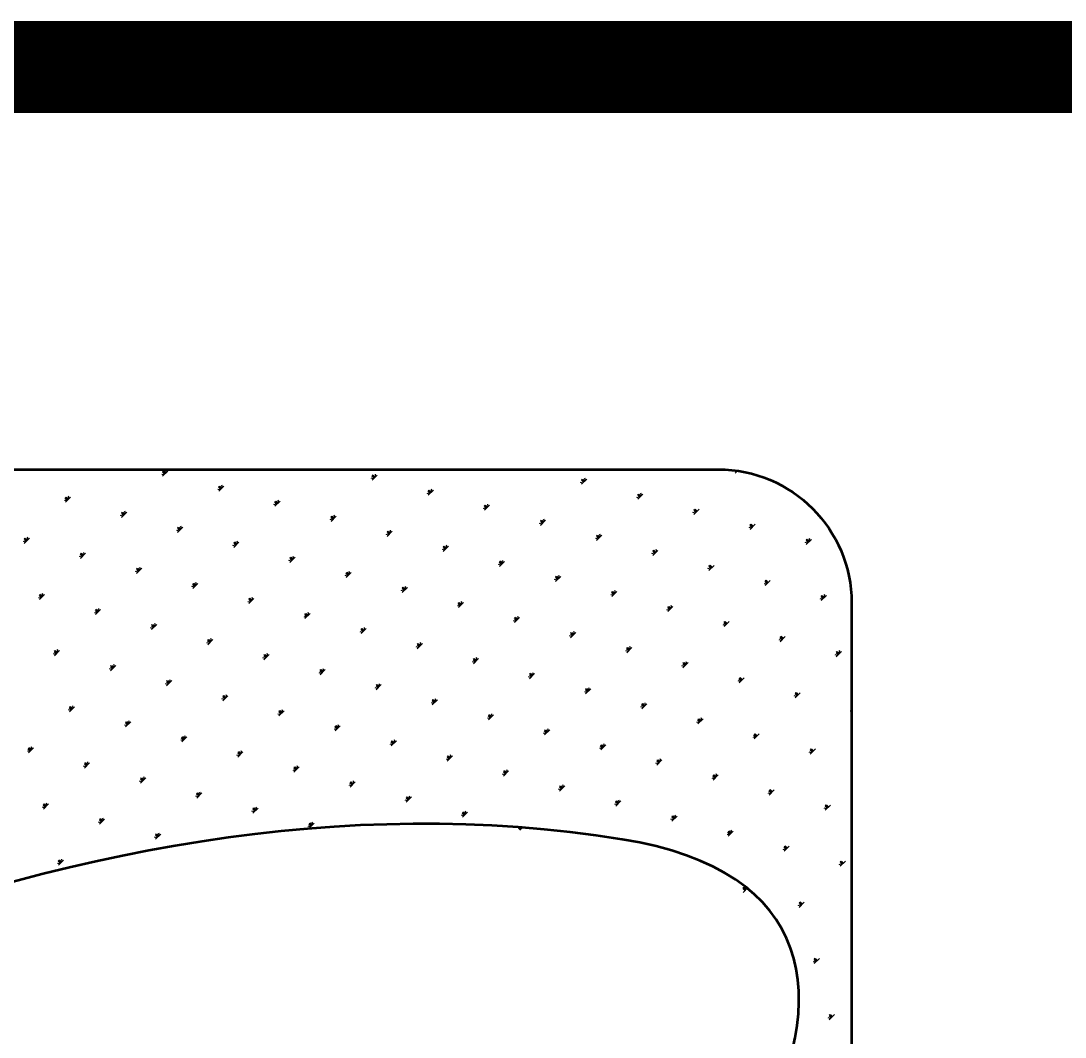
# Model space of a CAD drawing. Extents: x 54907 to 703237, y -798661 to -546661.
# Drawn here: x 483638 to 485336, y -612738 to -611086 of the extents above; entities that cross this region are included whole.
import ezdxf

# ---------------------------------------------------------------- set-up
doc = ezdxf.new("R2010")
doc.units = 0
doc.header["$LTSCALE"] = 1000
doc.header["$MEASUREMENT"] = 0
doc.layers.add('PUB_TITLE', color=4, linetype='Continuous')

msp = doc.modelspace()

# ---------------------------------------------------------------- linework, layer by layer
at = {"layer": 'PUB_TITLE', "color": 4}
for p, q in [((483870.5, -611824.5), (483866.9, -611823.5)), ((483871.6, -611823.4), (483868.3, -611820.1)), ((483872.6, -611822.4), (483868.5, -611818.2)), ((483868.5, -611826.6), (483876.8, -611818.2)), ((483873.7, -611821.3), (483870.3, -611818)), ((483874.7, -611820.3), (483873.7, -611816.6)), ((484211.2, -611831), (484207.6, -611830)), ((484212.3, -611830), (484208.9, -611826.6)), ((484213.3, -611828.9), (484209.1, -611824.8)), ((484209.1, -611833.1), (484217.5, -611824.8)), ((484214.3, -611827.9), (484211, -611824.6)), ((484215.4, -611826.9), (484214.4, -611823.2)), ((484554, -611835.5), (484549.8, -611831.3)), ((484549.8, -611839.7), (484558.1, -611831.3)), ((484555, -611834.4), (484551.7, -611831.1)), ((484556, -611833.4), (484555.1, -611829.8)), ((484799.2, -611821.8), (484803.2, -611817.7)), ((484802.3, -611818.6), (484801.1, -611817.4)), ((483961.8, -611848.9), (483958.2, -611848)), ((483962.9, -611847.9), (483959.5, -611844.5)), ((483963.9, -611846.8), (483959.7, -611842.7)), ((483959.7, -611851), (483968.1, -611842.7)), ((483965, -611845.8), (483961.6, -611842.5)), ((483966, -611844.8), (483965, -611841.1)), ((484306.7, -611851.3), (484305.7, -611847.7)), ((484551.9, -611837.6), (484548.2, -611836.6)), ((484552.9, -611836.5), (484549.6, -611833.2)), ((483713.5, -611865.8), (483710.1, -611862.5)), ((483714.5, -611864.7), (483710.4, -611860.6)), ((483710.4, -611868.9), (483718.7, -611860.6)), ((483715.6, -611863.7), (483712.2, -611860.4)), ((483716.6, -611862.7), (483715.6, -611859)), ((484057.3, -611869.2), (484056.3, -611865.6)), ((484302.5, -611855.5), (484298.8, -611854.5)), ((484303.5, -611854.4), (484300.2, -611851.1)), ((484304.6, -611853.4), (484300.4, -611849.2)), ((484300.4, -611857.6), (484308.8, -611849.2)), ((484305.6, -611852.4), (484302.3, -611849)), ((484643.2, -611862), (484639.5, -611861.1)), ((484644.2, -611861), (484640.9, -611857.7)), ((484645.2, -611860), (484641.1, -611855.8)), ((484641.1, -611864.1), (484649.4, -611855.8)), ((484646.3, -611858.9), (484642.9, -611855.6)), ((484647.3, -611857.9), (484646.3, -611854.2)), ((483712.4, -611866.8), (483708.8, -611865.9)), ((484053.1, -611873.4), (484049.5, -611872.4)), ((484054.2, -611872.3), (484050.8, -611869)), ((484055.2, -611871.3), (484051, -611867.1)), ((484051, -611875.5), (484059.4, -611867.1)), ((484056.2, -611870.3), (484052.9, -611866.9)), ((484393.8, -611879.9), (484390.1, -611879)), ((484394.8, -611878.9), (484391.5, -611875.6)), ((484395.9, -611877.9), (484391.7, -611873.7)), ((484391.7, -611882), (484400, -611873.7)), ((484396.9, -611876.8), (484393.6, -611873.5)), ((484397.9, -611875.8), (484397, -611872.1)), ((484735.5, -611885.5), (484732.1, -611882.1)), ((484736.5, -611884.4), (484732.3, -611880.2)), ((484732.3, -611888.6), (484740.7, -611880.2)), ((484737.6, -611883.4), (484734.2, -611880)), ((483803.7, -611891.3), (483800.1, -611890.3)), ((483804.8, -611890.3), (483801.4, -611886.9)), ((483805.8, -611889.2), (483801.6, -611885)), ((483801.6, -611893.4), (483810, -611885)), ((483806.9, -611888.2), (483803.5, -611884.8)), ((483807.9, -611887.1), (483806.9, -611883.5)), ((484144.4, -611897.8), (484140.7, -611896.9)), ((484145.4, -611896.8), (484142.1, -611893.5)), ((484146.5, -611895.8), (484142.3, -611891.6)), ((484142.3, -611899.9), (484150.7, -611891.6)), ((484147.5, -611894.7), (484144.2, -611891.4)), ((484148.6, -611893.7), (484147.6, -611890)), ((484487.1, -611902.3), (484483, -611898.1)), ((484483, -611906.5), (484491.3, -611898.1)), ((484488.2, -611901.3), (484484.8, -611897.9)), ((484489.2, -611900.2), (484488.2, -611896.6)), ((484734.4, -611886.5), (484730.8, -611885.5)), ((483895, -611915.8), (483891.4, -611914.8)), ((483896, -611914.7), (483892.7, -611911.4)), ((483897.1, -611913.7), (483892.9, -611909.5)), ((483892.9, -611917.8), (483901.3, -611909.5)), ((483898.1, -611912.6), (483894.8, -611909.3)), ((483899.2, -611911.6), (483898.2, -611907.9)), ((484237.8, -611920.2), (484233.6, -611916)), ((484233.6, -611924.4), (484241.9, -611916)), ((484238.8, -611919.2), (484235.5, -611915.8)), ((484239.8, -611918.1), (484238.9, -611914.5)), ((484485, -611904.4), (484481.4, -611903.4)), ((484486.1, -611903.4), (484482.8, -611900)), ((484825.7, -611911), (484822.1, -611910)), ((484826.8, -611909.9), (484823.4, -611906.6)), ((484827.8, -611908.9), (484823.6, -611904.7)), ((484823.6, -611913), (484832, -611904.7)), ((484828.8, -611907.8), (484825.5, -611904.5)), ((483645.6, -611933.7), (483642, -611932.7)), ((483646.7, -611932.6), (483643.3, -611929.3)), ((483647.7, -611931.6), (483643.5, -611927.4)), ((483643.5, -611935.7), (483651.9, -611927.4)), ((483648.8, -611930.5), (483645.4, -611927.2)), ((483649.8, -611929.5), (483648.8, -611925.8)), ((483990.5, -611936), (483989.5, -611932.4)), ((484235.7, -611922.3), (484232, -611921.3)), ((484236.7, -611921.3), (484233.4, -611917.9)), ((484576.3, -611928.9), (484572.7, -611927.9)), ((484577.4, -611927.8), (484574, -611924.5)), ((484578.4, -611926.8), (484574.2, -611922.6)), ((484574.2, -611930.9), (484582.6, -611922.6)), ((484579.5, -611925.7), (484576.1, -611922.4)), ((484580.5, -611924.7), (484579.5, -611921)), ((484918, -611934.4), (484914.7, -611931)), ((484919.1, -611933.3), (484914.9, -611929.2)), ((484914.9, -611937.5), (484923.3, -611929.2)), ((484920.1, -611932.3), (484916.8, -611928.9)), ((484921.2, -611931.2), (484920.2, -611927.6)), ((483741.1, -611953.9), (483740.1, -611950.3)), ((483986.3, -611940.2), (483982.6, -611939.2)), ((483987.3, -611939.2), (483984, -611935.8)), ((483988.4, -611938.1), (483984.2, -611933.9)), ((483984.2, -611942.3), (483992.6, -611933.9)), ((483989.4, -611937.1), (483986.1, -611933.7)), ((484326.9, -611946.8), (484323.3, -611945.8)), ((484328, -611945.7), (484324.7, -611942.4)), ((484329, -611944.7), (484324.9, -611940.5)), ((484324.9, -611948.9), (484333.2, -611940.5)), ((484330.1, -611943.6), (484326.7, -611940.3)), ((484331.1, -611942.6), (484330.1, -611938.9)), ((484668.7, -611952.3), (484665.3, -611948.9)), ((484669.7, -611951.2), (484665.5, -611947.1)), ((484665.5, -611955.4), (484673.9, -611947.1)), ((484670.7, -611950.2), (484667.4, -611946.8)), ((484671.8, -611949.1), (484670.8, -611945.5)), ((484917, -611935.4), (484913.3, -611934.4)), ((483736.9, -611958.1), (483733.3, -611957.1)), ((483737.9, -611957.1), (483734.6, -611953.7)), ((483739, -611956), (483734.8, -611951.9)), ((483734.8, -611960.2), (483743.2, -611951.9)), ((483740, -611955), (483736.7, -611951.6)), ((484077.6, -611964.7), (484073.9, -611963.7)), ((484078.6, -611963.6), (484075.3, -611960.3)), ((484079.7, -611962.6), (484075.5, -611958.4)), ((484075.5, -611966.8), (484083.8, -611958.4)), ((484080.7, -611961.5), (484077.4, -611958.2)), ((484081.7, -611960.5), (484080.8, -611956.8)), ((484419.3, -611970.2), (484415.9, -611966.8)), ((484420.3, -611969.1), (484416.1, -611965)), ((484416.1, -611973.3), (484424.5, -611965)), ((484421.4, -611968.1), (484418, -611964.8)), ((484422.4, -611967), (484421.4, -611963.4)), ((484667.6, -611953.3), (484664, -611952.3)), ((483828.2, -611982.6), (483824.5, -611981.6)), ((483829.2, -611981.5), (483825.9, -611978.2)), ((483830.3, -611980.5), (483826.1, -611976.3)), ((483826.1, -611984.7), (483834.4, -611976.3)), ((483831.3, -611979.4), (483828, -611976.1)), ((483832.4, -611978.4), (483831.4, -611974.7)), ((484170.9, -611987), (484166.8, -611982.9)), ((484166.8, -611991.2), (484175.1, -611982.9)), ((484172, -611986), (484168.6, -611982.7)), ((484173, -611985), (484172, -611981.3)), ((484418.2, -611971.2), (484414.6, -611970.2)), ((484758.9, -611977.8), (484755.2, -611976.8)), ((484759.9, -611976.7), (484756.6, -611973.4)), ((484761, -611975.7), (484756.8, -611971.5)), ((484756.8, -611979.9), (484765.2, -611971.5)), ((484762, -611974.6), (484758.7, -611971.3)), ((483921.6, -612004.9), (483917.4, -612000.8)), ((483917.4, -612009.1), (483925.7, -612000.8)), ((483922.6, -612003.9), (483919.3, -612000.6)), ((483923.6, -612002.9), (483922.7, -611999.2)), ((484168.8, -611989.1), (484165.2, -611988.2)), ((484169.9, -611988.1), (484166.5, -611984.7)), ((484509.5, -611995.7), (484505.9, -611994.7)), ((484510.6, -611994.6), (484507.2, -611991.3)), ((484511.6, -611993.6), (484507.4, -611989.4)), ((484507.4, -611997.8), (484515.8, -611989.4)), ((484512.6, -611992.6), (484509.3, -611989.2)), ((484513.7, -611991.5), (484512.7, -611987.9)), ((484850.2, -612002.2), (484846.5, -612001.3)), ((484851.2, -612001.2), (484847.9, -611997.9)), ((484852.3, -612000.1), (484848.1, -611996)), ((484848.1, -612004.3), (484856.4, -611996)), ((484853.3, -611999.1), (484850, -611995.8)), ((483674.3, -612020.8), (483673.3, -612017.1)), ((483919.5, -612007), (483915.8, -612006.1)), ((483920.5, -612006), (483917.2, -612002.6)), ((484260.1, -612013.6), (484256.5, -612012.6)), ((484261.2, -612012.5), (484257.8, -612009.2)), ((484262.2, -612011.5), (484258, -612007.3)), ((484258, -612015.7), (484266.4, -612007.3)), ((484263.3, -612010.5), (484259.9, -612007.1)), ((484264.3, -612009.4), (484263.3, -612005.8)), ((484601.8, -612019.1), (484598.5, -612015.8)), ((484602.9, -612018.1), (484598.7, -612013.9)), ((484598.7, -612022.2), (484607.1, -612013.9)), ((484603.9, -612017), (484600.6, -612013.7)), ((484605, -612016), (484604, -612012.3)), ((483670.1, -612024.9), (483666.4, -612024)), ((483671.1, -612023.9), (483667.8, -612020.6)), ((483672.2, -612022.9), (483668, -612018.7)), ((483668, -612027), (483676.3, -612018.7)), ((483673.2, -612021.8), (483669.9, -612018.5)), ((484010.7, -612031.5), (484007.1, -612030.5)), ((484011.8, -612030.4), (484008.4, -612027.1)), ((484012.8, -612029.4), (484008.7, -612025.2)), ((484008.7, -612033.6), (484017, -612025.2)), ((484013.9, -612028.4), (484010.5, -612025)), ((484014.9, -612027.3), (484013.9, -612023.7)), ((484352.4, -612037), (484349.1, -612033.7)), ((484353.5, -612036), (484349.3, -612031.8)), ((484349.3, -612040.1), (484357.7, -612031.8)), ((484354.5, -612034.9), (484351.2, -612031.6)), ((484355.6, -612033.9), (484354.6, -612030.2)), ((484600.8, -612020.1), (484597.1, -612019.2)), ((484941.4, -612026.7), (484937.8, -612025.7)), ((484942.5, -612025.7), (484939.2, -612022.3)), ((484943.5, -612024.6), (484939.4, -612020.4)), ((484939.4, -612028.8), (484947.7, -612020.4)), ((484944.6, -612023.6), (484941.2, -612020.2)), ((484945.6, -612022.5), (484944.6, -612018.9)), ((483761.4, -612049.4), (483757.7, -612048.4)), ((483762.4, -612048.4), (483759.1, -612045)), ((483763.5, -612047.3), (483759.3, -612043.1)), ((483759.3, -612051.5), (483767.6, -612043.1)), ((483764.5, -612046.3), (483761.2, -612042.9)), ((483765.5, -612045.2), (483764.6, -612041.6)), ((484103.1, -612054.9), (484099.7, -612051.6)), ((484104.1, -612053.9), (484099.9, -612049.7)), ((484099.9, -612058), (484108.3, -612049.7)), ((484105.2, -612052.8), (484101.8, -612049.5)), ((484106.2, -612051.8), (484105.2, -612048.1)), ((484351.4, -612038), (484347.8, -612037.1)), ((484692.1, -612044.6), (484688.4, -612043.6)), ((484693.1, -612043.6), (484689.8, -612040.2)), ((484694.2, -612042.5), (484690, -612038.3)), ((484690, -612046.7), (484698.3, -612038.3)), ((484695.2, -612041.5), (484691.9, -612038.1)), ((484696.2, -612040.4), (484695.3, -612036.8)), ((483854.7, -612071.8), (483850.6, -612067.6)), ((483850.6, -612075.9), (483858.9, -612067.6)), ((483855.8, -612070.7), (483852.4, -612067.4)), ((483856.8, -612069.7), (483855.8, -612066)), ((484102, -612056), (484098.4, -612055)), ((484442.7, -612062.5), (484439, -612061.5)), ((484443.7, -612061.5), (484440.4, -612058.1)), ((484444.8, -612060.4), (484440.6, -612056.2)), ((484440.6, -612064.6), (484449, -612056.2)), ((484445.8, -612059.4), (484442.5, -612056)), ((484446.9, -612058.3), (484445.9, -612054.7)), ((484783.3, -612069.1), (484779.7, -612068.1)), ((484784.4, -612068), (484781.1, -612064.7)), ((484785.4, -612067), (484781.3, -612062.8)), ((484781.3, -612071.1), (484789.6, -612062.8)), ((484786.5, -612065.9), (484783.1, -612062.6)), ((483852.6, -612073.9), (483849, -612072.9)), ((483853.7, -612072.8), (483850.3, -612069.5)), ((484193.3, -612080.4), (484189.7, -612079.4)), ((484194.3, -612079.4), (484191, -612076)), ((484195.4, -612078.3), (484191.2, -612074.1)), ((484191.2, -612082.5), (484199.6, -612074.1)), ((484196.4, -612077.3), (484193.1, -612073.9)), ((484197.5, -612076.2), (484196.5, -612072.6)), ((484534, -612087), (484530.3, -612086)), ((484535, -612085.9), (484531.7, -612082.6)), ((484536.1, -612084.9), (484531.9, -612080.7)), ((484531.9, -612089.1), (484540.2, -612080.7)), ((484537.1, -612083.8), (484533.8, -612080.5)), ((484538.1, -612082.8), (484537.2, -612079.1)), ((483943.9, -612098.3), (483940.3, -612097.3)), ((483945, -612097.3), (483941.6, -612093.9)), ((483946, -612096.2), (483941.8, -612092)), ((483941.8, -612100.4), (483950.2, -612092)), ((483947.1, -612095.2), (483943.7, -612091.8)), ((483948.1, -612094.1), (483947.1, -612090.5)), ((484285.6, -612103.8), (484282.3, -612100.5)), ((484286.7, -612102.8), (484282.5, -612098.6)), ((484282.5, -612107), (484290.8, -612098.6)), ((484287.7, -612101.7), (484284.4, -612098.4)), ((484288.8, -612100.7), (484287.8, -612097)), ((484874.6, -612093.5), (484871, -612092.5)), ((484875.7, -612092.5), (484872.3, -612089.1)), ((484876.7, -612091.4), (484872.5, -612087.3)), ((484872.5, -612095.6), (484880.9, -612087.3)), ((484877.8, -612090.4), (484874.4, -612087)), ((483694.5, -612116.2), (483690.9, -612115.2)), ((483695.6, -612115.2), (483692.2, -612111.8)), ((483696.6, -612114.1), (483692.5, -612110)), ((483692.5, -612118.3), (483700.8, -612110)), ((483697.7, -612113.1), (483694.3, -612109.7)), ((483698.7, -612112), (483697.7, -612108.4)), ((484036.2, -612121.7), (484032.9, -612118.4)), ((484037.3, -612120.7), (484033.1, -612116.5)), ((484033.1, -612124.9), (484041.5, -612116.5)), ((484038.3, -612119.6), (484035, -612116.3)), ((484039.4, -612118.6), (484038.4, -612114.9)), ((484284.6, -612104.9), (484280.9, -612103.9)), ((484625.2, -612111.4), (484621.6, -612110.4)), ((484626.3, -612110.4), (484622.9, -612107)), ((484627.3, -612109.3), (484623.2, -612105.2)), ((484623.2, -612113.5), (484631.5, -612105.2)), ((484628.4, -612108.3), (484625, -612104.9)), ((484629.4, -612107.2), (484628.4, -612103.6)), ((484965.9, -612118), (484962.3, -612117)), ((484967, -612116.9), (484963.6, -612113.6)), ((484968, -612115.9), (484963.8, -612111.7)), ((484963.8, -612120.1), (484972.2, -612111.7)), ((484969, -612114.8), (484965.7, -612111.5)), ((484970.1, -612113.8), (484969.1, -612110.1)), ((483786.9, -612139.6), (483783.5, -612136.3)), ((483787.9, -612138.6), (483783.7, -612134.4)), ((483783.7, -612142.8), (483792.1, -612134.4)), ((483789, -612137.5), (483785.6, -612134.2)), ((483790, -612136.5), (483789, -612132.8)), ((484035.2, -612122.8), (484031.6, -612121.8)), ((484375.9, -612129.3), (484372.2, -612128.3)), ((484376.9, -612128.3), (484373.6, -612124.9)), ((484378, -612127.2), (484373.8, -612123.1)), ((484373.8, -612131.4), (484382.1, -612123.1)), ((484379, -612126.2), (484375.7, -612122.9)), ((484380, -612125.1), (484379.1, -612121.5)), ((484716.5, -612135.9), (484712.9, -612134.9)), ((484717.6, -612134.8), (484714.2, -612131.5)), ((484718.6, -612133.8), (484714.4, -612129.6)), ((484714.4, -612138), (484722.8, -612129.6)), ((484719.7, -612132.7), (484716.3, -612129.4)), ((484720.7, -612131.7), (484719.7, -612128.1)), ((483785.8, -612140.7), (483782.2, -612139.7)), ((484126.5, -612147.2), (484122.8, -612146.3)), ((484127.5, -612146.2), (484124.2, -612142.8)), ((484128.6, -612145.1), (484124.4, -612141)), ((484124.4, -612149.3), (484132.7, -612141)), ((484129.6, -612144.1), (484126.3, -612140.8)), ((484130.7, -612143.1), (484129.7, -612139.4)), ((484467.1, -612153.8), (484463.5, -612152.8)), ((484468.2, -612152.7), (484464.8, -612149.4)), ((484469.2, -612151.7), (484465.1, -612147.5)), ((484465.1, -612155.9), (484473.4, -612147.5)), ((484470.3, -612150.7), (484466.9, -612147.3)), ((484471.3, -612149.6), (484470.3, -612146)), ((484809.9, -612158.2), (484805.7, -612154.1)), ((484805.7, -612162.4), (484814.1, -612154.1)), ((484810.9, -612157.2), (484807.6, -612153.9)), ((483877.1, -612165.1), (483873.4, -612164.2)), ((483878.1, -612164.1), (483874.8, -612160.8)), ((483879.2, -612163), (483875, -612158.9)), ((483875, -612167.2), (483883.4, -612158.9)), ((483880.2, -612162), (483876.9, -612158.7)), ((483881.3, -612161), (483880.3, -612157.3)), ((484217.8, -612171.7), (484214.1, -612170.7)), ((484218.8, -612170.6), (484215.5, -612167.3)), ((484219.9, -612169.6), (484215.7, -612165.4)), ((484215.7, -612173.8), (484224, -612165.4)), ((484220.9, -612168.6), (484217.6, -612165.2)), ((484221.9, -612167.5), (484221, -612163.9)), ((484562.6, -612174.1), (484561.6, -612170.4)), ((484807.8, -612160.3), (484804.2, -612159.4)), ((484808.8, -612159.3), (484805.5, -612156)), ((483969.4, -612188.5), (483966.1, -612185.2)), ((483970.5, -612187.5), (483966.3, -612183.3)), ((483966.3, -612191.7), (483974.6, -612183.3)), ((483971.5, -612186.5), (483968.2, -612183.1)), ((483972.6, -612185.4), (483971.6, -612181.8)), ((484558.4, -612178.2), (484554.8, -612177.3)), ((484559.5, -612177.2), (484556.1, -612173.9)), ((484560.5, -612176.2), (484556.3, -612172)), ((484556.3, -612180.3), (484564.7, -612172)), ((484561.6, -612175.1), (484558.2, -612171.8)), ((484899.1, -612184.8), (484895.4, -612183.8)), ((484900.1, -612183.8), (484896.8, -612180.4)), ((484901.2, -612182.7), (484897, -612178.5)), ((484897, -612186.9), (484905.4, -612178.5)), ((484902.2, -612181.7), (484898.9, -612178.3)), ((483720, -612206.5), (483716.7, -612203.1)), ((483721.1, -612205.4), (483716.9, -612201.2)), ((483716.9, -612209.6), (483725.3, -612201.2)), ((483722.1, -612204.4), (483718.8, -612201)), ((483723.2, -612203.3), (483722.2, -612199.7)), ((483968.4, -612189.6), (483964.7, -612188.6)), ((484309, -612196.1), (484305.4, -612195.2)), ((484310.1, -612195.1), (484306.7, -612191.8)), ((484311.1, -612194.1), (484307, -612189.9)), ((484307, -612198.2), (484315.3, -612189.9)), ((484312.2, -612193), (484308.8, -612189.7)), ((484313.2, -612192), (484312.2, -612188.3)), ((484649.7, -612202.7), (484646.1, -612201.7)), ((484650.7, -612201.7), (484647.4, -612198.3)), ((484651.8, -612200.6), (484647.6, -612196.4)), ((484647.6, -612204.8), (484656, -612196.4)), ((484652.8, -612199.6), (484649.5, -612196.2)), ((484653.9, -612198.5), (484652.9, -612194.9)), ((484988.8, -612205.6), (484988.1, -612204.9)), ((484988.8, -612203.6), (484988.3, -612203)), ((483719, -612207.5), (483715.3, -612206.5)), ((484059.7, -612214.1), (484056, -612213.1)), ((484060.7, -612213), (484057.4, -612209.7)), ((484061.7, -612212), (484057.6, -612207.8)), ((484057.6, -612216.1), (484065.9, -612207.8)), ((484062.8, -612210.9), (484059.5, -612207.6)), ((484063.8, -612209.9), (484062.9, -612206.2)), ((484400.3, -612220.6), (484396.7, -612219.6)), ((484401.4, -612219.6), (484398, -612216.2)), ((484402.4, -612218.5), (484398.2, -612214.3)), ((484398.2, -612222.7), (484406.6, -612214.3)), ((484403.5, -612217.5), (484400.1, -612214.1)), ((484404.5, -612216.4), (484403.5, -612212.8)), ((484743.1, -612225.1), (484738.9, -612220.9)), ((484738.9, -612229.2), (484747.2, -612220.9)), ((484744.1, -612224), (484740.8, -612220.7)), ((484745.2, -612223), (484744.2, -612219.3)), ((484988.8, -612208.8), (484986.7, -612208.3)), ((484988.3, -612211.3), (484988.8, -612210.8)), ((483810.3, -612232), (483806.6, -612231)), ((483811.3, -612230.9), (483808, -612227.6)), ((483812.4, -612229.9), (483808.2, -612225.7)), ((483808.2, -612234), (483816.5, -612225.7)), ((483813.4, -612228.8), (483810.1, -612225.5)), ((483814.5, -612227.8), (483813.5, -612224.1)), ((484150.9, -612238.5), (484147.3, -612237.5)), ((484152, -612237.5), (484148.6, -612234.1)), ((484153, -612236.4), (484148.9, -612232.2)), ((484148.9, -612240.6), (484157.2, -612232.2)), ((484154.1, -612235.4), (484150.7, -612232)), ((484155.1, -612234.3), (484154.1, -612230.7)), ((484493.7, -612243), (484489.5, -612238.8)), ((484489.5, -612247.2), (484497.9, -612238.8)), ((484494.7, -612241.9), (484491.4, -612238.6)), ((484495.8, -612240.9), (484494.8, -612237.2)), ((484741, -612227.2), (484737.3, -612226.2)), ((484742, -612226.1), (484738.7, -612222.8)), ((483901.6, -612256.4), (483897.9, -612255.4)), ((483902.6, -612255.4), (483899.3, -612252)), ((483903.6, -612254.3), (483899.5, -612250.2)), ((483899.5, -612258.5), (483907.8, -612250.2)), ((483904.7, -612253.3), (483901.4, -612249.9)), ((483905.7, -612252.2), (483904.8, -612248.6)), ((484246.4, -612258.8), (484245.4, -612255.1)), ((484491.6, -612245.1), (484488, -612244.1)), ((484492.6, -612244), (484489.3, -612240.7)), ((484832.3, -612251.6), (484828.6, -612250.6)), ((484833.3, -612250.6), (484830, -612247.2)), ((484834.4, -612249.5), (484830.2, -612245.4)), ((484830.2, -612253.7), (484838.5, -612245.4)), ((484835.4, -612248.5), (484832.1, -612245.1)), ((483653.2, -612273.3), (483649.9, -612269.9)), ((483654.3, -612272.2), (483650.1, -612268.1)), ((483650.1, -612276.4), (483658.4, -612268.1)), ((483655.3, -612271.2), (483652, -612267.8)), ((483656.4, -612270.1), (483655.4, -612266.5)), ((483997, -612276.7), (483996, -612273)), ((484242.2, -612263), (484238.6, -612262)), ((484243.3, -612261.9), (484239.9, -612258.6)), ((484244.3, -612260.9), (484240.1, -612256.7)), ((484240.1, -612265.1), (484248.5, -612256.7)), ((484245.4, -612259.8), (484242, -612256.5)), ((484582.9, -612269.5), (484579.2, -612268.5)), ((484583.9, -612268.5), (484580.6, -612265.1)), ((484585, -612267.4), (484580.8, -612263.3)), ((484580.8, -612271.6), (484589.1, -612263.3)), ((484586, -612266.4), (484582.7, -612263)), ((484587.1, -612265.3), (484586.1, -612261.7)), ((484924.6, -612275), (484921.2, -612271.7)), ((484925.6, -612274), (484921.5, -612269.8)), ((484921.5, -612278.2), (484929.8, -612269.8)), ((484926.7, -612272.9), (484923.3, -612269.6)), ((483652.2, -612274.3), (483648.5, -612273.3)), ((483992.8, -612280.9), (483989.2, -612279.9)), ((483993.9, -612279.8), (483990.5, -612276.5)), ((483994.9, -612278.8), (483990.8, -612274.6)), ((483990.8, -612283), (483999.1, -612274.6)), ((483996, -612277.7), (483992.6, -612274.4)), ((484333.5, -612287.4), (484329.8, -612286.4)), ((484334.5, -612286.4), (484331.2, -612283)), ((484335.6, -612285.3), (484331.4, -612281.2)), ((484331.4, -612289.5), (484339.8, -612281.2)), ((484336.6, -612284.3), (484333.3, -612281)), ((484337.7, -612283.3), (484336.7, -612279.6)), ((484675.2, -612292.9), (484671.9, -612289.6)), ((484676.3, -612291.9), (484672.1, -612287.7)), ((484672.1, -612296.1), (484680.4, -612287.7)), ((484677.3, -612290.8), (484674, -612287.5)), ((484678.3, -612289.8), (484677.4, -612286.2)), ((484923.5, -612276.1), (484919.9, -612275.1)), ((483743.5, -612298.8), (483739.8, -612297.8)), ((483744.5, -612297.7), (483741.2, -612294.4)), ((483745.5, -612296.7), (483741.4, -612292.5)), ((483741.4, -612300.9), (483749.7, -612292.5)), ((483746.6, -612295.6), (483743.2, -612292.3)), ((483747.6, -612294.6), (483746.7, -612291)), ((484084.1, -612305.3), (484080.5, -612304.4)), ((484085.2, -612304.3), (484081.8, -612300.9)), ((484086.2, -612303.2), (484082, -612299.1)), ((484082, -612307.4), (484090.4, -612299.1)), ((484087.3, -612302.2), (484083.9, -612298.9)), ((484088.3, -612301.2), (484087.3, -612297.5)), ((484426.9, -612309.8), (484422.7, -612305.6)), ((484422.7, -612314), (484431, -612305.6)), ((484427.9, -612308.8), (484424.6, -612305.4)), ((484429, -612307.7), (484428, -612304.1)), ((484674.2, -612294), (484670.5, -612293)), ((483834.7, -612323.2), (483831.1, -612322.3)), ((483835.8, -612322.2), (483832.4, -612318.9)), ((483836.8, -612321.1), (483832.6, -612317)), ((483832.6, -612325.3), (483841, -612317)), ((483837.9, -612320.1), (483834.5, -612316.8)), ((483838.9, -612319.1), (483837.9, -612315.4)), ((484177.5, -612327.7), (484173.3, -612323.5)), ((484173.3, -612331.9), (484181.7, -612323.5)), ((484178.5, -612326.7), (484175.2, -612323.3)), ((484179.6, -612325.6), (484178.6, -612322)), ((484424.8, -612311.9), (484421.1, -612310.9)), ((484425.8, -612310.8), (484422.5, -612307.5)), ((484765.4, -612318.4), (484761.8, -612317.5)), ((484766.5, -612317.4), (484763.1, -612314.1)), ((484767.5, -612316.4), (484763.4, -612312.2)), ((484763.4, -612320.5), (484771.7, -612312.2)), ((484768.6, -612315.3), (484765.2, -612312)), ((484769.6, -612314.3), (484768.6, -612310.6)), ((483930.2, -612343.5), (483929.2, -612339.9)), ((484175.4, -612329.8), (484171.7, -612328.8)), ((484176.4, -612328.7), (484173.1, -612325.4)), ((484516.1, -612336.3), (484512.4, -612335.4)), ((484517.1, -612335.3), (484513.8, -612332)), ((484518.1, -612334.3), (484514, -612330.1)), ((484514, -612338.4), (484522.3, -612330.1)), ((484519.2, -612333.2), (484515.9, -612329.9)), ((484520.2, -612332.2), (484519.3, -612328.5)), ((484857.8, -612341.9), (484854.4, -612338.5)), ((484858.8, -612340.8), (484854.6, -612336.6)), ((484854.6, -612345), (484863, -612336.6)), ((484859.9, -612339.8), (484856.5, -612336.4)), ((483680.8, -612361.4), (483679.8, -612357.8)), ((483926, -612347.7), (483922.4, -612346.7)), ((483927.1, -612346.7), (483923.7, -612343.3)), ((483928.1, -612345.6), (483923.9, -612341.4)), ((483923.9, -612349.8), (483932.3, -612341.4)), ((483929.1, -612344.6), (483925.8, -612341.2)), ((484266.7, -612354.2), (484263, -612353.3)), ((484267.7, -612353.2), (484264.4, -612349.9)), ((484268.8, -612352.2), (484264.6, -612348)), ((484264.6, -612356.3), (484272.9, -612348)), ((484269.8, -612351.1), (484266.5, -612347.8)), ((484270.9, -612350.1), (484269.9, -612346.4)), ((484608.4, -612359.8), (484605, -612356.4)), ((484609.4, -612358.7), (484605.3, -612354.5)), ((484605.3, -612362.9), (484613.6, -612354.5)), ((484610.5, -612357.7), (484607.1, -612354.3)), ((484611.5, -612356.6), (484610.5, -612353)), ((484856.7, -612342.9), (484853.1, -612341.9)), ((483676.6, -612365.6), (483673, -612364.6)), ((483677.7, -612364.6), (483674.3, -612361.2)), ((483678.7, -612363.5), (483674.5, -612359.3)), ((483674.5, -612367.7), (483682.9, -612359.3)), ((483679.8, -612362.5), (483676.4, -612359.1)), ((484017.3, -612372.2), (484013.6, -612371.2)), ((484018.3, -612371.1), (484015, -612367.8)), ((484019.4, -612370.1), (484015.2, -612365.9)), ((484015.2, -612374.2), (484023.6, -612365.9)), ((484020.4, -612369), (484017.1, -612365.7)), ((484021.5, -612368), (484020.5, -612364.3)), ((484359, -612377.7), (484355.7, -612374.3)), ((484360, -612376.6), (484355.9, -612372.4)), ((484355.9, -612380.8), (484364.2, -612372.4)), ((484361.1, -612375.6), (484357.8, -612372.2)), ((484362.1, -612374.5), (484361.2, -612370.9)), ((484607.3, -612360.8), (484603.7, -612359.8)), ((484948, -612367.4), (484944.4, -612366.4)), ((484949, -612366.3), (484945.7, -612363)), ((484950.1, -612365.3), (484945.9, -612361.1)), ((484945.9, -612369.4), (484954.3, -612361.1)), ((484951.1, -612364.2), (484947.8, -612360.9)), ((483767.9, -612390.1), (483764.3, -612389.1)), ((483769, -612389), (483765.6, -612385.7)), ((483770, -612388), (483765.8, -612383.8)), ((483765.8, -612392.1), (483774.2, -612383.8)), ((483771, -612386.9), (483767.7, -612383.6)), ((483772.1, -612385.9), (483771.1, -612382.2)), ((484110.7, -612394.5), (484106.5, -612390.3)), ((484106.5, -612398.7), (484114.8, -612390.3)), ((484111.7, -612393.5), (484108.4, -612390.1)), ((484112.8, -612392.4), (484111.8, -612388.8)), ((484358, -612378.7), (484354.3, -612377.7)), ((484698.6, -612385.3), (484695, -612384.3)), ((484699.7, -612384.2), (484696.3, -612380.9)), ((484700.7, -612383.2), (484696.5, -612379)), ((484696.5, -612387.3), (484704.9, -612379)), ((484701.8, -612382.1), (484698.4, -612378.8)), ((484702.8, -612381.1), (484701.8, -612377.4)), ((483861.3, -612412.4), (483857.1, -612408.3)), ((483857.1, -612416.6), (483865.5, -612408.3)), ((483862.3, -612411.4), (483859, -612408)), ((483863.4, -612410.3), (483862.4, -612406.7)), ((484108.6, -612396.6), (484104.9, -612395.6)), ((484109.6, -612395.6), (484106.3, -612392.2)), ((484450.3, -612402.1), (484446.9, -612398.8)), ((484451.3, -612401.1), (484447.2, -612396.9)), ((484452.4, -612400), (484449, -612396.7)), ((484453.1, -612397.7), (484452.4, -612395.3)), ((484454.6, -612397.8), (484455.5, -612396.9)), ((484789.9, -612409.7), (484786.2, -612408.7)), ((484790.9, -612408.7), (484787.6, -612405.3)), ((484792, -612407.6), (484787.8, -612403.5)), ((484787.8, -612411.8), (484796.2, -612403.5)), ((484793, -612406.6), (484789.7, -612403.2)), ((484794.1, -612405.5), (484793.1, -612401.9)), ((483859.2, -612414.5), (483855.5, -612413.5)), ((483860.2, -612413.5), (483856.9, -612410.1)), ((484881.2, -612434.2), (484877.5, -612433.2)), ((484882.2, -612433.1), (484878.9, -612429.8)), ((484883.3, -612432.1), (484879.1, -612427.9)), ((484879.1, -612436.3), (484887.4, -612427.9)), ((484884.3, -612431), (484881, -612427.7)), ((483701.1, -612456.9), (483697.4, -612455.9)), ((483702.1, -612455.8), (483698.8, -612452.5)), ((483703.2, -612454.8), (483699, -612450.6)), ((483699, -612459), (483707.4, -612450.6)), ((483704.2, -612453.7), (483700.9, -612450.4)), ((483705.3, -612452.7), (483704.3, -612449.1)), ((484972.5, -612458.6), (484968.8, -612457.7)), ((484973.5, -612457.6), (484970.2, -612454.3)), ((484974.5, -612456.5), (484970.4, -612452.4)), ((484970.4, -612460.7), (484978.7, -612452.4)), ((484975.6, -612455.5), (484972.3, -612452.2)), ((484818.5, -612496.8), (484817.6, -612493.2)), ((484815.4, -612500), (484812.1, -612496.6)), ((484816.4, -612498.9), (484812.3, -612494.7)), ((484812.3, -612503.1), (484820.6, -612494.7)), ((484817.5, -612497.9), (484814.2, -612494.5)), ((484905.6, -612525.5), (484902, -612524.5)), ((484906.7, -612524.4), (484903.3, -612521.1)), ((484907.7, -612523.4), (484903.6, -612519.2)), ((484903.6, -612527.5), (484911.9, -612519.2)), ((484908.8, -612522.3), (484905.4, -612519)), ((484931.1, -612615.7), (484927.8, -612612.4)), ((484932.2, -612614.6), (484928, -612610.5)), ((484928, -612618.8), (484936.4, -612610.5)), ((484933.2, -612613.6), (484929.9, -612610.3)), ((484930.1, -612616.7), (484926.4, -612615.8)), ((484954.6, -612708), (484950.9, -612707)), ((484955.6, -612707), (484952.3, -612703.6)), ((484956.6, -612705.9), (484952.5, -612701.8)), ((484952.5, -612710.1), (484960.8, -612701.8)), ((484957.7, -612704.9), (484954.3, -612701.5))]:
    msp.add_line(p, q, dxfattribs=at)
at = {"layer": 'PUB_TITLE', "const_width": 150}
msp.add_lwpolyline([(292115.7, -671161.4), (487565.7, -671161.4), (487565.7, -611161.4), (292115.7, -611161.4)], close=True, dxfattribs=at)
at = {"layer": 'PUB_TITLE', "color": 4, "const_width": 52.8}
msp.add_lwpolyline([(479717.7, -618792.1), (487565.7, -618792.1), (487565.7, -611161.4), (479717.7, -611161.4)], close=True, dxfattribs=at)
at = {"layer": 'PUB_TITLE', "color": 4, "lineweight": 53}
for points, knots in [([(482207.3, -613215.1), (482207.3, -612625.2), (482207.3, -612032.2), (482207.3, -612032.2), (482207.3, -611913), (482304.8, -611815.5), (482424.1, -611815.5), (482424.1, -611815.5), (484772.1, -611815.5), (484772.1, -611815.5), (484891.3, -611815.5), (484988.8, -611913), (484988.8, -612032.2), (484988.8, -612032.2), (484988.8, -612510.9), (484988.8, -613036)], [6.497483, 6.497483, 6.497483, 6.497483, 7, 7, 7, 8, 8, 8, 9, 9, 9, 10, 10, 10, 10.451509, 10.451509, 10.451509, 10.451509]), ([(484615.7, -612416.9), (485242, -612517.5), (484743.2, -613249.2), (484091.6, -613528.3), (484551.4, -613206.1), (484853.4, -612600), (484058.8, -612797.8), (484058.8, -612797.8), (483939.3, -613598.8), (483939.3, -613598.8), (483617.2, -613749.2), (483386, -613786.8), (483236.6, -613768), (483236.6, -613768), (483346.2, -612915.3), (483346.2, -612915.3), (482803.2, -612917.8), (482098.5, -613337.3), (482007.7, -613373.2), (482738.1, -612766.8), (483717.9, -612272.7), (484615.7, -612416.9)], [0, 0, 0, 0, 1, 1, 1, 2, 2, 2, 3, 3, 3, 4, 4, 4, 5, 5, 5, 6, 6, 6, 7, 7, 7, 7])]:
    msp.add_open_spline(points, degree=3, knots=knots, dxfattribs=at)

doc.saveas('drawing.dxf')
